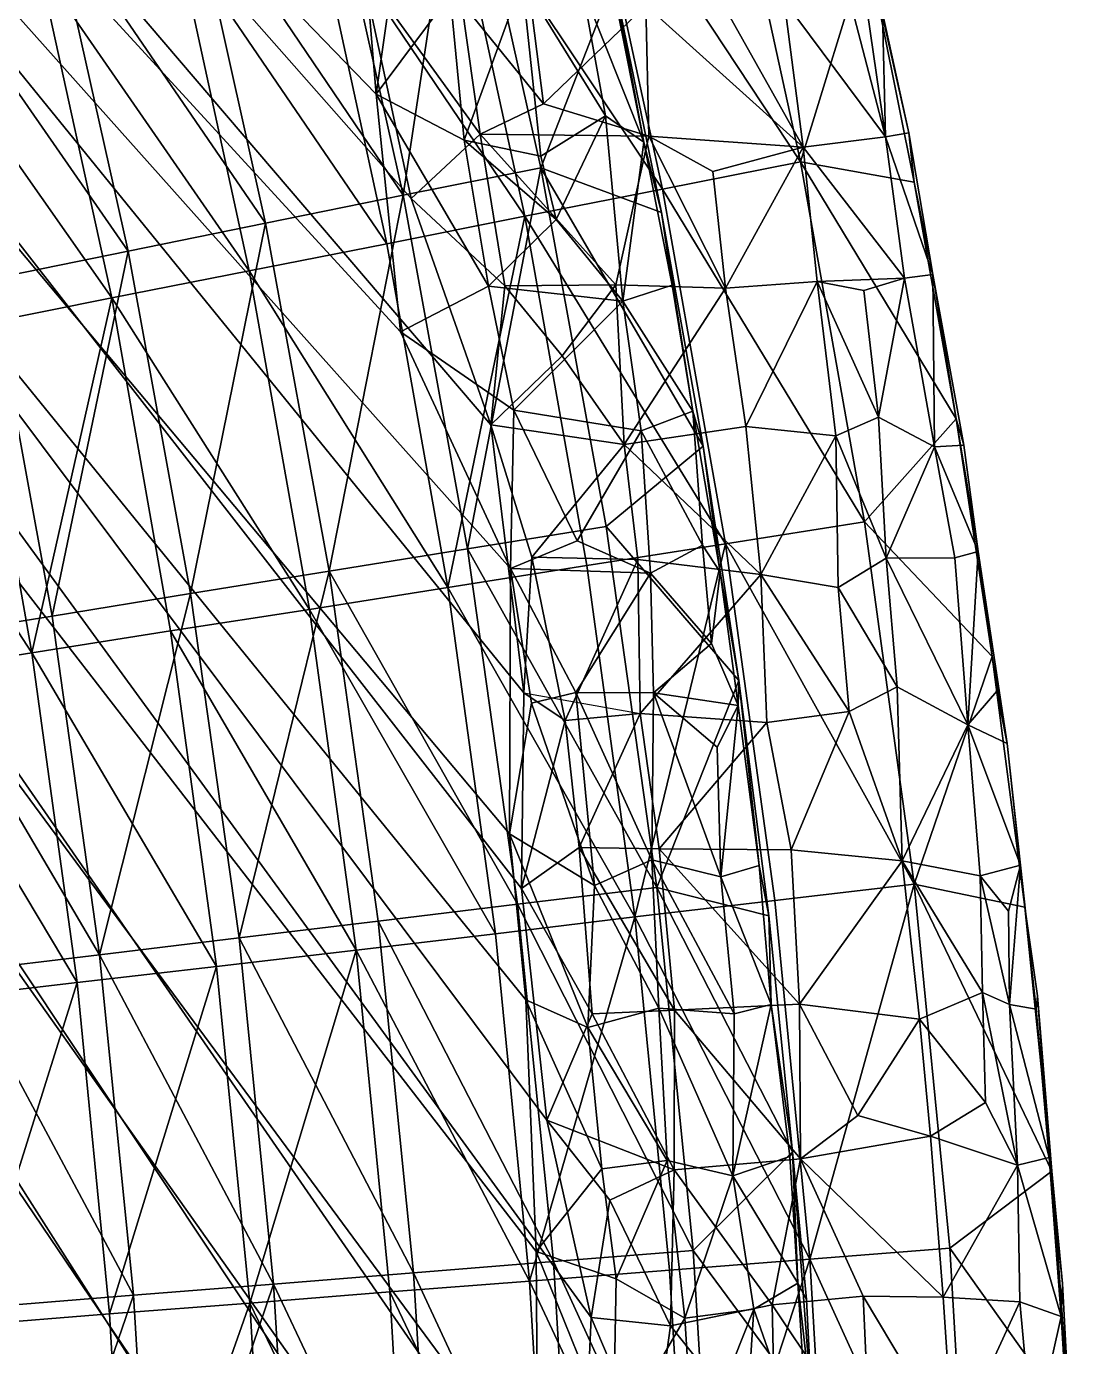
# Model space of a CAD drawing. Header units: metres. Extents: x -30 to 13953, y 0 to 4840.
# Drawn here: x 13726.2 to 13949.9, y 2555.6 to 2838.6 of the extents above; entities that cross this region are included whole.
import ezdxf

# ---------------------------------------------------------------- set-up
doc = ezdxf.new("R2010")
doc.units = ezdxf.units.M
doc.layers.add('SCOCCA', color=7, linetype='Continuous')

msp = doc.modelspace()

# ---------------------------------------------------------------- linework, layer by layer
at = {"layer": 'SCOCCA'}
for points in [[(13025, 3690, 1250), (13846.4, 2399.1, 1367), (13025, 1150, 1250)], [(13025, 3690, 1250), (13798.2, 2850.5, 1360.1), (13808.7, 2801.7, 1361.6)], [(13025, 3690, 1250), (13808.7, 2801.7, 1361.6), (13825.8, 2753.2, 1364.5)], [(13025, 3690, 1250), (13832.4, 2653.8, 1365), (13837.8, 2604.1, 1365.7)], [(13025, 3690, 1250), (13837.8, 2604.1, 1365.7), (13847.3, 2561.8, 1367.4)], [(13025, 3690, 1250), (13832.9, 2695.7, 1365.3), (13832.4, 2653.8, 1365)], [(13025, 3690, 1250), (13825.8, 2753.2, 1364.5), (13832.9, 2695.7, 1365.3)], [(13025, 3690, 1250), (13846.2, 2454.6, 1366.9), (13846.4, 2399.1, 1367)], [(13025, 3690, 1250), (13844.7, 2504.5, 1366.7), (13846.2, 2454.6, 1366.9)], [(13025, 3690, 1250), (13847.3, 2561.8, 1367.4), (13844.7, 2504.5, 1366.7)], [(13021.1, 3629, 1305), (13021.1, 1211, 1305), (13838.8, 2419.9, 1421.4)], [(13021.1, 3629, 1305), (13806.4, 2773.1, 1416.8), (13801.2, 2824.1, 1416.5)], [(13021.1, 3629, 1305), (13830, 2722.4, 1422.4), (13806.4, 2773.1, 1416.8)], [(13021.1, 3629, 1305), (13801.2, 2824.1, 1416.5), (13796.6, 2878.9, 1417.4)], [(13021.1, 3629, 1305), (13838.8, 2419.9, 1421.4), (13838, 2475.4, 1421.3)], [(13021.1, 3629, 1305), (13838, 2475.4, 1421.3), (13835.9, 2525.3, 1421)], [(13021.1, 3629, 1305), (13835.9, 2525.3, 1421), (13835.5, 2576, 1421.2)], [(13021.1, 3629, 1305), (13835.5, 2576, 1421.2), (13833.3, 2629.9, 1421.1)], [(13021.1, 3629, 1305), (13833.3, 2629.9, 1421.1), (13829.8, 2665.5, 1420.8)], [(13021.1, 3629, 1305), (13829.8, 2665.5, 1420.8), (13830, 2722.4, 1422.4)], [(13819.4, 2884.6, 1674.5), (13807, 2802.4, 1904.7), (13790.2, 2877.5, 1904.7)], [(13836.5, 2808.3, 1674.5), (13807, 2802.4, 1904.7), (13819.4, 2884.6, 1674.5)], [(13836.5, 2808.3, 1674.5), (13819.4, 2884.6, 1674.5), (13852.2, 2848.5, 1493.5)], [(13892.2, 2809.6, 1679.1), (13875.5, 2886.2, 1679.1), (13846.2, 2879.2, 1909.4)], [(13892.2, 2809.6, 1679.1), (13906.4, 2855.8, 1500.7), (13875.5, 2886.2, 1679.1)], [(13804.2, 2845.3, 1417.7), (13796.6, 2878.9, 1417.4), (13801.2, 2824.1, 1416.5)], [(13862.6, 2803.7, 1909.4), (13846.2, 2879.2, 1909.4), (13816.9, 2872.2, 2139.8)], [(13892.2, 2809.6, 1679.1), (13846.2, 2879.2, 1909.4), (13862.6, 2803.7, 1909.4)], [(13807, 2802.4, 1904.7), (13761, 2870.3, 2134.8), (13790.2, 2877.5, 1904.7)], [(13777.5, 2796.4, 2134.8), (13731.7, 2863.2, 2364.9), (13761, 2870.3, 2134.8)], [(13807, 2802.4, 1904.7), (13777.5, 2796.4, 2134.8), (13761, 2870.3, 2134.8)], [(13833.1, 2797.9, 2139.8), (13816.9, 2872.2, 2139.8), (13787.6, 2865.2, 2370.1)], [(13862.6, 2803.7, 1909.4), (13816.9, 2872.2, 2139.8), (13833.1, 2797.9, 2139.8)], [(13803.5, 2792, 2370.1), (13787.6, 2865.2, 2370.1), (13758.3, 2858.2, 2600.5)], [(13833.1, 2797.9, 2139.8), (13787.6, 2865.2, 2370.1), (13803.5, 2792, 2370.1)], [(13748, 2790.4, 2364.9), (13702.5, 2856, 2595), (13731.7, 2863.2, 2364.9)], [(13777.5, 2796.4, 2134.8), (13748, 2790.4, 2364.9), (13731.7, 2863.2, 2364.9)], [(13748, 2790.4, 2364.9), (13718.5, 2784.4, 2595), (13702.5, 2856, 2595)], [(13774, 2786.2, 2600.5), (13758.3, 2858.2, 2600.5), (13729, 2851.2, 2830.9)], [(13803.5, 2792, 2370.1), (13758.3, 2858.2, 2600.5), (13774, 2786.2, 2600.5)], [(13892.2, 2809.6, 1679.1), (13916.6, 2805.2, 1502.1), (13906.4, 2855.8, 1500.7)], [(13915.4, 2815.8, 1482.5), (13906.4, 2855.8, 1500.7), (13916.6, 2805.2, 1502.1)], [(13915.4, 2815.8, 1482.5), (13909.8, 2841.5, 1475.1), (13906.4, 2855.8, 1500.7)], [(13744.5, 2780.4, 2830.9), (13729, 2851.2, 2830.9), (13699.7, 2844.2, 3061.2)], [(13774, 2786.2, 2600.5), (13729, 2851.2, 2830.9), (13744.5, 2780.4, 2830.9)], [(13823.5, 2815.5, 1365.2), (13808.7, 2801.7, 1361.6), (13798.2, 2850.5, 1360.1)], [(13819.5, 2843.7, 1364.9), (13823.5, 2815.5, 1365.2), (13798.2, 2850.5, 1360.1)], [(13820.1, 2814.2, 1422.8), (13832.5, 2848.4, 1435.5), (13817.1, 2845.4, 1423.5)], [(13820.1, 2814.2, 1422.8), (13836.5, 2810.8, 1432.9), (13832.5, 2848.4, 1435.5)], [(13832.5, 2848.4, 1435.5), (13836.5, 2810.8, 1432.9), (13850.4, 2819.4, 1453)], [(13845.4, 2847, 1453.7), (13832.5, 2848.4, 1435.5), (13850.4, 2819.4, 1453)], [(13836.5, 2808.3, 1674.5), (13852.2, 2848.5, 1493.5), (13862.4, 2798.7, 1494.9)], [(13858.6, 2813.8, 1473.8), (13862.4, 2798.7, 1494.9), (13852.2, 2848.5, 1493.5)], [(13858.6, 2813.8, 1473.8), (13852.2, 2848.5, 1493.5), (13852.4, 2845, 1474.4)], [(13888.7, 2844.1, 1416.5), (13902, 2847.4, 1443.7), (13910.4, 2814.9, 1450.7)], [(13902, 2847.4, 1443.7), (13906.5, 2842, 1454.5), (13910.4, 2814.9, 1450.7)], [(13801.2, 2824.1, 1416.5), (13817.1, 2845.4, 1423.5), (13804.2, 2845.3, 1417.7)], [(13820.1, 2814.2, 1422.8), (13817.1, 2845.4, 1423.5), (13801.2, 2824.1, 1416.5)], [(13837.1, 2822, 1370.1), (13819.5, 2843.7, 1364.9), (13834.2, 2844.5, 1370.2)], [(13837.1, 2822, 1370.1), (13834.2, 2844.5, 1370.2), (13859, 2843.1, 1384.9)], [(13850.4, 2819.4, 1453), (13858.6, 2813.8, 1473.8), (13845.4, 2847, 1453.7)], [(13858.6, 2813.8, 1473.8), (13852.4, 2845, 1474.4), (13845.4, 2847, 1453.7)], [(13744.5, 2780.4, 2830.9), (13699.7, 2844.2, 3061.2), (13714.9, 2774.5, 3061.2)], [(13837.1, 2822, 1370.1), (13823.5, 2815.5, 1365.2), (13819.5, 2843.7, 1364.9)], [(13859.7, 2815.1, 1382.3), (13837.1, 2822, 1370.1), (13859, 2843.1, 1384.9)], [(13892.8, 2812.7, 1414), (13859.7, 2815.1, 1382.3), (13859, 2843.1, 1384.9)], [(13892.8, 2812.7, 1414), (13859, 2843.1, 1384.9), (13876.2, 2842.2, 1399.6)], [(13888.7, 2844.1, 1416.5), (13892.8, 2812.7, 1414), (13876.2, 2842.2, 1399.6)], [(13892.8, 2812.7, 1414), (13888.7, 2844.1, 1416.5), (13910.4, 2814.9, 1450.7)], [(13910.4, 2814.9, 1450.7), (13906.5, 2842, 1454.5), (13909.8, 2841.5, 1475.1)], [(13910.4, 2814.9, 1450.7), (13909.8, 2841.5, 1475.1), (13915.4, 2815.8, 1482.5)], [(13825.3, 2782.9, 1423.4), (13801.2, 2824.1, 1416.5), (13806.4, 2773.1, 1416.8)], [(13825.3, 2782.9, 1423.4), (13820.1, 2814.2, 1422.8), (13801.2, 2824.1, 1416.5)], [(13823.5, 2815.5, 1365.2), (13837.1, 2822, 1370.1), (13859.7, 2815.1, 1382.3)], [(13839.8, 2797.2, 1433.8), (13850.4, 2819.4, 1453), (13836.5, 2810.8, 1432.9)], [(13839.8, 2797.2, 1433.8), (13854.1, 2779.7, 1448.2), (13850.4, 2819.4, 1453)], [(13858.6, 2813.8, 1473.8), (13850.4, 2819.4, 1453), (13854.1, 2779.7, 1448.2)], [(13828.8, 2783, 1365.7), (13808.7, 2801.7, 1361.6), (13823.5, 2815.5, 1365.2)], [(13839.8, 2797.2, 1433.8), (13820.1, 2814.2, 1422.8), (13825.3, 2782.9, 1423.4)], [(13839.8, 2797.2, 1433.8), (13836.5, 2810.8, 1432.9), (13820.1, 2814.2, 1422.8)], [(13823.5, 2815.5, 1365.2), (13852.6, 2783.2, 1375.3), (13828.8, 2783, 1365.7)], [(13823.5, 2815.5, 1365.2), (13859.7, 2815.1, 1382.3), (13852.6, 2783.2, 1375.3)], [(13876.1, 2782.5, 1390.2), (13852.6, 2783.2, 1375.3), (13859.7, 2815.1, 1382.3)], [(13858.6, 2813.8, 1473.8), (13854.1, 2779.7, 1448.2), (13864.7, 2783.1, 1476)], [(13864.7, 2783.1, 1476), (13862.4, 2798.7, 1494.9), (13858.6, 2813.8, 1473.8)], [(13876.1, 2782.5, 1390.2), (13859.7, 2815.1, 1382.3), (13873.4, 2807.5, 1391.2)], [(13892.8, 2812.7, 1414), (13873.4, 2807.5, 1391.2), (13859.7, 2815.1, 1382.3)], [(13892.8, 2812.7, 1414), (13910.4, 2814.9, 1450.7), (13914.5, 2784.6, 1446.8)], [(13910.4, 2814.9, 1450.7), (13915.4, 2815.8, 1482.5), (13920.6, 2785.4, 1476.3)], [(13910.4, 2814.9, 1450.7), (13920.6, 2785.4, 1476.3), (13914.5, 2784.6, 1446.8)], [(13915.4, 2815.8, 1482.5), (13916.6, 2805.2, 1502.1), (13920.6, 2785.4, 1476.3)], [(13892.8, 2812.7, 1414), (13876.1, 2782.5, 1390.2), (13873.4, 2807.5, 1391.2)], [(13892.8, 2812.7, 1414), (13895.8, 2783.9, 1411.1), (13876.1, 2782.5, 1390.2)], [(13892.8, 2812.7, 1414), (13914.5, 2784.6, 1446.8), (13895.8, 2783.9, 1411.1)], [(13836.5, 2808.3, 1674.5), (13820.8, 2726.6, 1904.7), (13807, 2802.4, 1904.7)], [(13850.5, 2731.4, 1674.5), (13820.8, 2726.6, 1904.7), (13836.5, 2808.3, 1674.5)], [(13850.5, 2731.4, 1674.5), (13836.5, 2808.3, 1674.5), (13871.3, 2748.6, 1496.1)], [(13836.5, 2808.3, 1674.5), (13862.4, 2798.7, 1494.9), (13871.3, 2748.6, 1496.1)], [(13905.9, 2732.4, 1679.1), (13892.2, 2809.6, 1679.1), (13862.6, 2803.7, 1909.4)], [(13905.9, 2732.4, 1679.1), (13925.6, 2754.5, 1503.3), (13892.2, 2809.6, 1679.1)], [(13892.2, 2809.6, 1679.1), (13925.6, 2754.5, 1503.3), (13916.6, 2805.2, 1502.1)], [(13920.6, 2785.4, 1476.3), (13916.6, 2805.2, 1502.1), (13925.6, 2754.5, 1503.3)], [(13807, 2802.4, 1904.7), (13791.1, 2721.8, 2134.8), (13777.5, 2796.4, 2134.8)], [(13820.8, 2726.6, 1904.7), (13791.1, 2721.8, 2134.8), (13807, 2802.4, 1904.7)], [(13876.1, 2727.7, 1909.4), (13862.6, 2803.7, 1909.4), (13833.1, 2797.9, 2139.8)], [(13905.9, 2732.4, 1679.1), (13862.6, 2803.7, 1909.4), (13876.1, 2727.7, 1909.4)], [(13828.8, 2783, 1365.7), (13825.8, 2753.2, 1364.5), (13808.7, 2801.7, 1361.6)], [(13777.5, 2796.4, 2134.8), (13761.4, 2717, 2364.9), (13748, 2790.4, 2364.9)], [(13791.1, 2721.8, 2134.8), (13761.4, 2717, 2364.9), (13777.5, 2796.4, 2134.8)], [(13833.1, 2797.9, 2139.8), (13803.5, 2792, 2370.1), (13816.6, 2718.3, 2370.1)], [(13846.4, 2723, 2139.8), (13833.1, 2797.9, 2139.8), (13816.6, 2718.3, 2370.1)], [(13839.8, 2797.2, 1433.8), (13825.3, 2782.9, 1423.4), (13854.1, 2779.7, 1448.2)], [(13876.1, 2727.7, 1909.4), (13833.1, 2797.9, 2139.8), (13846.4, 2723, 2139.8)], [(13869.1, 2756.1, 1475.7), (13871.3, 2748.6, 1496.1), (13862.4, 2798.7, 1494.9)], [(13869.1, 2756.1, 1475.7), (13862.4, 2798.7, 1494.9), (13864.7, 2783.1, 1476)], [(13816.6, 2718.3, 2370.1), (13803.5, 2792, 2370.1), (13774, 2786.2, 2600.5)], [(13748, 2790.4, 2364.9), (13731.7, 2712.2, 2595), (13718.5, 2784.4, 2595)], [(13761.4, 2717, 2364.9), (13731.7, 2712.2, 2595), (13748, 2790.4, 2364.9)], [(13786.9, 2713.6, 2600.5), (13774, 2786.2, 2600.5), (13744.5, 2780.4, 2830.9)], [(13816.6, 2718.3, 2370.1), (13774, 2786.2, 2600.5), (13786.9, 2713.6, 2600.5)], [(13920.6, 2785.4, 1476.3), (13920.9, 2748.5, 1448.1), (13914.5, 2784.6, 1446.8)], [(13920.9, 2748.5, 1448.1), (13920.6, 2785.4, 1476.3), (13927.2, 2748.8, 1481.7)], [(13927.2, 2748.8, 1481.7), (13920.6, 2785.4, 1476.3), (13925.6, 2754.5, 1503.3)], [(13731.7, 2712.2, 2595), (13701.9, 2707.4, 2825.1), (13718.5, 2784.4, 2595)], [(13825.3, 2782.9, 1423.4), (13806.4, 2773.1, 1416.8), (13830.7, 2756.3, 1424.1)], [(13854.1, 2779.7, 1448.2), (13825.3, 2782.9, 1423.4), (13830.7, 2756.3, 1424.1)], [(13841.1, 2768, 1369), (13825.8, 2753.2, 1364.5), (13828.8, 2783, 1365.7)], [(13852.6, 2783.2, 1375.3), (13841.1, 2768, 1369), (13828.8, 2783, 1365.7)], [(13854.4, 2749, 1374), (13841.1, 2768, 1369), (13852.6, 2783.2, 1375.3)], [(13876.1, 2782.5, 1390.2), (13854.4, 2749, 1374), (13852.6, 2783.2, 1375.3)], [(13869.1, 2756.1, 1475.7), (13864.7, 2783.1, 1476), (13854.1, 2779.7, 1448.2)], [(13880.5, 2752.8, 1390.3), (13854.4, 2749, 1374), (13876.1, 2782.5, 1390.2)], [(13895.8, 2783.9, 1411.1), (13880.5, 2752.8, 1390.3), (13876.1, 2782.5, 1390.2)], [(13899.8, 2750.8, 1409.5), (13880.5, 2752.8, 1390.3), (13895.8, 2783.9, 1411.1)], [(13905.8, 2782, 1425.4), (13895.8, 2783.9, 1411.1), (13914.5, 2784.6, 1446.8)], [(13899.8, 2750.8, 1409.5), (13895.8, 2783.9, 1411.1), (13908.9, 2754.8, 1423.6)], [(13895.8, 2783.9, 1411.1), (13905.8, 2782, 1425.4), (13908.9, 2754.8, 1423.6)], [(13908.9, 2754.8, 1423.6), (13905.8, 2782, 1425.4), (13914.5, 2784.6, 1446.8)], [(13908.9, 2754.8, 1423.6), (13914.5, 2784.6, 1446.8), (13920.9, 2748.5, 1448.1)], [(13744.5, 2780.4, 2830.9), (13714.9, 2774.5, 3061.2), (13727.4, 2704.3, 3061.2)], [(13757.1, 2709, 2830.9), (13744.5, 2780.4, 2830.9), (13727.4, 2704.3, 3061.2)], [(13786.9, 2713.6, 2600.5), (13744.5, 2780.4, 2830.9), (13757.1, 2709, 2830.9)], [(13830.7, 2756.3, 1424.1), (13858, 2751.9, 1447.6), (13854.1, 2779.7, 1448.2)], [(13858, 2751.9, 1447.6), (13869.1, 2756.1, 1475.7), (13854.1, 2779.7, 1448.2)], [(13727.4, 2704.3, 3061.2), (13714.9, 2774.5, 3061.2), (13685.4, 2768.7, 3291.6)], [(13830.7, 2756.3, 1424.1), (13806.4, 2773.1, 1416.8), (13830, 2722.4, 1422.4)], [(13727.4, 2704.3, 3061.2), (13685.4, 2768.7, 3291.6), (13697.6, 2699.6, 3291.6)], [(13854.4, 2749, 1374), (13825.8, 2753.2, 1364.5), (13841.1, 2768, 1369)], [(13844.3, 2728.3, 1429.6), (13830.7, 2756.3, 1424.1), (13830, 2722.4, 1422.4)], [(13844.3, 2728.3, 1429.6), (13858, 2751.9, 1447.6), (13830.7, 2756.3, 1424.1)], [(13871.2, 2727.4, 1464.2), (13869.1, 2756.1, 1475.7), (13858, 2751.9, 1447.6)], [(13875, 2721.6, 1477.7), (13869.1, 2756.1, 1475.7), (13871.2, 2727.4, 1464.2)], [(13875, 2721.6, 1477.7), (13871.3, 2748.6, 1496.1), (13869.1, 2756.1, 1475.7)], [(13910.6, 2724.6, 1419.6), (13899.8, 2750.8, 1409.5), (13908.9, 2754.8, 1423.6)], [(13905.9, 2732.4, 1679.1), (13933.3, 2703.5, 1504.3), (13925.6, 2754.5, 1503.3)], [(13910.6, 2724.6, 1419.6), (13908.9, 2754.8, 1423.6), (13920.9, 2748.5, 1448.1)], [(13930.3, 2726, 1477.2), (13925.6, 2754.5, 1503.3), (13933.3, 2703.5, 1504.3)], [(13930.3, 2726, 1477.2), (13927.2, 2748.8, 1481.7), (13925.6, 2754.5, 1503.3)], [(13834.6, 2724.8, 1365.9), (13832.9, 2695.7, 1365.3), (13825.8, 2753.2, 1364.5)], [(13854.4, 2749, 1374), (13834.6, 2724.8, 1365.9), (13825.8, 2753.2, 1364.5)], [(13844.3, 2728.3, 1429.6), (13860, 2721.4, 1444.7), (13858, 2751.9, 1447.6)], [(13880.5, 2752.8, 1390.3), (13883.7, 2721.1, 1389.7), (13854.4, 2749, 1374)], [(13871.2, 2727.4, 1464.2), (13858, 2751.9, 1447.6), (13860, 2721.4, 1444.7)], [(13880.5, 2752.8, 1390.3), (13899.8, 2750.8, 1409.5), (13883.7, 2721.1, 1389.7)], [(13854.4, 2749, 1374), (13857.3, 2724.3, 1374), (13834.6, 2724.8, 1365.9)], [(13850.5, 2731.4, 1674.5), (13871.3, 2748.6, 1496.1), (13879, 2698.4, 1497.2)], [(13854.4, 2749, 1374), (13883.7, 2721.1, 1389.7), (13857.3, 2724.3, 1374)], [(13875, 2721.6, 1477.7), (13879, 2698.4, 1497.2), (13871.3, 2748.6, 1496.1)], [(13900.3, 2718.3, 1404.7), (13883.7, 2721.1, 1389.7), (13899.8, 2750.8, 1409.5)], [(13910.6, 2724.6, 1419.6), (13900.3, 2718.3, 1404.7), (13899.8, 2750.8, 1409.5)], [(13910.6, 2724.6, 1419.6), (13920.9, 2748.5, 1448.1), (13925.3, 2724.7, 1450.6)], [(13930.3, 2726, 1477.2), (13920.9, 2748.5, 1448.1), (13927.2, 2748.8, 1481.7)], [(13930.3, 2726, 1477.2), (13925.3, 2724.7, 1450.6), (13920.9, 2748.5, 1448.1)], [(13861.4, 2654, 1674.5), (13820.8, 2726.6, 1904.7), (13850.5, 2731.4, 1674.5)], [(13861.4, 2654, 1674.5), (13850.5, 2731.4, 1674.5), (13879, 2698.4, 1497.2)], [(13916.6, 2654.7, 1679.1), (13905.9, 2732.4, 1679.1), (13876.1, 2727.7, 1909.4)], [(13916.6, 2654.7, 1679.1), (13933.3, 2703.5, 1504.3), (13905.9, 2732.4, 1679.1)], [(13830, 2722.4, 1422.4), (13860, 2721.4, 1444.7), (13844.3, 2728.3, 1429.6)], [(13831.5, 2650.4, 1904.7), (13791.1, 2721.8, 2134.8), (13820.8, 2726.6, 1904.7)], [(13861.4, 2654, 1674.5), (13831.5, 2650.4, 1904.7), (13820.8, 2726.6, 1904.7)], [(13876.1, 2727.7, 1909.4), (13846.4, 2723, 2139.8), (13856.7, 2647.7, 2139.8)], [(13886.7, 2651.2, 1909.4), (13876.1, 2727.7, 1909.4), (13856.7, 2647.7, 2139.8)], [(13873.1, 2706.3, 1461.3), (13871.2, 2727.4, 1464.2), (13860, 2721.4, 1444.7)], [(13875, 2721.6, 1477.7), (13871.2, 2727.4, 1464.2), (13873.1, 2706.3, 1461.3)], [(13916.6, 2654.7, 1679.1), (13876.1, 2727.7, 1909.4), (13886.7, 2651.2, 1909.4)], [(13930.3, 2726, 1477.2), (13928.1, 2688.9, 1445.3), (13925.3, 2724.7, 1450.6)], [(13930.3, 2726, 1477.2), (13934.3, 2696.1, 1473.1), (13928.1, 2688.9, 1445.3)], [(13934.3, 2696.1, 1473.1), (13930.3, 2726, 1477.2), (13936.5, 2684.9, 1483.3)], [(13936.5, 2684.9, 1483.3), (13930.3, 2726, 1477.2), (13933.3, 2703.5, 1504.3)], [(13856.7, 2647.7, 2139.8), (13846.4, 2723, 2139.8), (13816.6, 2718.3, 2370.1)], [(13841.7, 2689.8, 1367.1), (13832.9, 2695.7, 1365.3), (13834.6, 2724.8, 1365.9)], [(13857.3, 2724.3, 1374), (13841.7, 2689.8, 1367.1), (13834.6, 2724.8, 1365.9)], [(13857.8, 2691.3, 1372.6), (13841.7, 2689.8, 1367.1), (13857.3, 2724.3, 1374)], [(13883.7, 2721.1, 1389.7), (13857.8, 2691.3, 1372.6), (13857.3, 2724.3, 1374)], [(13912.9, 2697, 1417.3), (13900.3, 2718.3, 1404.7), (13910.6, 2724.6, 1419.6)], [(13910.6, 2724.6, 1419.6), (13925.3, 2724.7, 1450.6), (13928.1, 2688.9, 1445.3)], [(13910.6, 2724.6, 1419.6), (13928.1, 2688.9, 1445.3), (13912.9, 2697, 1417.3)], [(13791.1, 2721.8, 2134.8), (13771.8, 2643.2, 2364.9), (13761.4, 2717, 2364.9)], [(13801.6, 2646.8, 2134.8), (13771.8, 2643.2, 2364.9), (13791.1, 2721.8, 2134.8)], [(13831.5, 2650.4, 1904.7), (13801.6, 2646.8, 2134.8), (13791.1, 2721.8, 2134.8)], [(13834.5, 2693.5, 1422.7), (13830, 2722.4, 1422.4), (13829.8, 2665.5, 1420.8)], [(13844, 2695.8, 1427.1), (13830, 2722.4, 1422.4), (13834.5, 2693.5, 1422.7)], [(13844, 2695.8, 1427.1), (13860, 2721.4, 1444.7), (13830, 2722.4, 1422.4)], [(13844, 2695.8, 1427.1), (13860.7, 2695.7, 1441.1), (13860, 2721.4, 1444.7)], [(13885, 2689.4, 1388.1), (13857.8, 2691.3, 1372.6), (13883.7, 2721.1, 1389.7)], [(13873.1, 2706.3, 1461.3), (13860, 2721.4, 1444.7), (13860.7, 2695.7, 1441.1)], [(13878.8, 2693, 1476.7), (13875, 2721.6, 1477.7), (13873.1, 2706.3, 1461.3)], [(13878.8, 2693, 1476.7), (13879, 2698.4, 1497.2), (13875, 2721.6, 1477.7)], [(13902.6, 2691.7, 1403.5), (13885, 2689.4, 1388.1), (13883.7, 2721.1, 1389.7)], [(13902.6, 2691.7, 1403.5), (13883.7, 2721.1, 1389.7), (13900.3, 2718.3, 1404.7)], [(13761.4, 2717, 2364.9), (13741.9, 2639.6, 2595), (13731.7, 2712.2, 2595)], [(13771.8, 2643.2, 2364.9), (13741.9, 2639.6, 2595), (13761.4, 2717, 2364.9)], [(13826.8, 2644.1, 2370.1), (13816.6, 2718.3, 2370.1), (13786.9, 2713.6, 2600.5)], [(13856.7, 2647.7, 2139.8), (13816.6, 2718.3, 2370.1), (13826.8, 2644.1, 2370.1)], [(13912.9, 2697, 1417.3), (13902.6, 2691.7, 1403.5), (13900.3, 2718.3, 1404.7)], [(13741.9, 2639.6, 2595), (13701.9, 2707.4, 2825.1), (13731.7, 2712.2, 2595)], [(13796.9, 2640.6, 2600.5), (13786.9, 2713.6, 2600.5), (13757.1, 2709, 2830.9)], [(13826.8, 2644.1, 2370.1), (13786.9, 2713.6, 2600.5), (13796.9, 2640.6, 2600.5)], [(13767, 2637.1, 2830.9), (13757.1, 2709, 2830.9), (13727.4, 2704.3, 3061.2)], [(13796.9, 2640.6, 2600.5), (13757.1, 2709, 2830.9), (13767, 2637.1, 2830.9)], [(13741.9, 2639.6, 2595), (13712, 2636, 2825.1), (13701.9, 2707.4, 2825.1)], [(13878.8, 2693, 1476.7), (13873.1, 2706.3, 1461.3), (13860.7, 2695.7, 1441.1)], [(13737.1, 2633.6, 3061.2), (13727.4, 2704.3, 3061.2), (13697.6, 2699.6, 3291.6)], [(13767, 2637.1, 2830.9), (13727.4, 2704.3, 3061.2), (13737.1, 2633.6, 3061.2)], [(13916.6, 2654.7, 1679.1), (13940.3, 2649.8, 1501.2), (13933.3, 2703.5, 1504.3)], [(13936.5, 2684.9, 1483.3), (13933.3, 2703.5, 1504.3), (13940.3, 2649.8, 1501.2)], [(13737.1, 2633.6, 3061.2), (13697.6, 2699.6, 3291.6), (13707.2, 2630.1, 3291.6)], [(13861.4, 2654, 1674.5), (13879, 2698.4, 1497.2), (13885.4, 2647.9, 1498)], [(13883.3, 2658.7, 1478), (13879, 2698.4, 1497.2), (13878.8, 2693, 1476.7)], [(13883.3, 2658.7, 1478), (13885.4, 2647.9, 1498), (13879, 2698.4, 1497.2)], [(13841.7, 2689.8, 1367.1), (13832.4, 2653.8, 1365), (13832.9, 2695.7, 1365.3)], [(13832.9, 2695.7, 1365.3), (13857.8, 2691.3, 1372.6), (13841.7, 2689.8, 1367.1)], [(13848, 2654.4, 1427.1), (13844, 2695.8, 1427.1), (13834.5, 2693.5, 1422.7)], [(13860.3, 2659.9, 1436.3), (13844, 2695.8, 1427.1), (13848, 2654.4, 1427.1)], [(13860.3, 2659.9, 1436.3), (13860.7, 2695.7, 1441.1), (13844, 2695.8, 1427.1)], [(13875.1, 2656.3, 1453), (13860.7, 2695.7, 1441.1), (13860.3, 2659.9, 1436.3)], [(13875.1, 2656.3, 1453), (13874.3, 2684.1, 1457.6), (13860.7, 2695.7, 1441.1)], [(13878.8, 2693, 1476.7), (13860.7, 2695.7, 1441.1), (13874.3, 2684.1, 1457.6)], [(13914, 2659.7, 1413.4), (13902.6, 2691.7, 1403.5), (13912.9, 2697, 1417.3)], [(13914, 2659.7, 1413.4), (13912.9, 2697, 1417.3), (13928.1, 2688.9, 1445.3)], [(13936.5, 2684.9, 1483.3), (13928.1, 2688.9, 1445.3), (13934.3, 2696.1, 1473.1)], [(13848, 2654.4, 1427.1), (13834.5, 2693.5, 1422.7), (13829.8, 2665.5, 1420.8)], [(13878.8, 2693, 1476.7), (13874.3, 2684.1, 1457.6), (13875.1, 2656.3, 1453)], [(13878.8, 2693, 1476.7), (13875.1, 2656.3, 1453), (13883.3, 2658.7, 1478)], [(13890.2, 2662.1, 1389.7), (13885, 2689.4, 1388.1), (13902.6, 2691.7, 1403.5)], [(13914, 2659.7, 1413.4), (13890.2, 2662.1, 1389.7), (13902.6, 2691.7, 1403.5)], [(13844.7, 2662.6, 1367.5), (13832.4, 2653.8, 1365), (13841.7, 2689.8, 1367.1)], [(13844.7, 2662.6, 1367.5), (13841.7, 2689.8, 1367.1), (13857.8, 2691.3, 1372.6)], [(13861.9, 2662.3, 1373.3), (13844.7, 2662.6, 1367.5), (13857.8, 2691.3, 1372.6)], [(13861.9, 2662.3, 1373.3), (13857.8, 2691.3, 1372.6), (13885, 2689.4, 1388.1)], [(13890.2, 2662.1, 1389.7), (13861.9, 2662.3, 1373.3), (13885, 2689.4, 1388.1)], [(13914, 2659.7, 1413.4), (13928.1, 2688.9, 1445.3), (13930.7, 2656.5, 1441.6)], [(13930.7, 2656.5, 1441.6), (13928.1, 2688.9, 1445.3), (13939.4, 2658.8, 1479.2)], [(13928.1, 2688.9, 1445.3), (13936.5, 2684.9, 1483.3), (13939.4, 2658.8, 1479.2)], [(13939.4, 2658.8, 1479.2), (13936.5, 2684.9, 1483.3), (13940.3, 2649.8, 1501.2)], [(13833.3, 2629.9, 1421.1), (13846.6, 2624, 1425.4), (13829.8, 2665.5, 1420.8)], [(13848, 2654.4, 1427.1), (13829.8, 2665.5, 1420.8), (13846.6, 2624, 1425.4)], [(13847.5, 2626.9, 1367.7), (13832.4, 2653.8, 1365), (13844.7, 2662.6, 1367.5)], [(13865.2, 2627.7, 1373.5), (13847.5, 2626.9, 1367.7), (13844.7, 2662.6, 1367.5)], [(13861.9, 2662.3, 1373.3), (13865.2, 2627.7, 1373.5), (13844.7, 2662.6, 1367.5)], [(13892, 2629, 1388.9), (13865.2, 2627.7, 1373.5), (13861.9, 2662.3, 1373.3)], [(13892, 2629, 1388.9), (13861.9, 2662.3, 1373.3), (13890.2, 2662.1, 1389.7)], [(13914, 2659.7, 1413.4), (13892, 2629, 1388.9), (13890.2, 2662.1, 1389.7)], [(13848, 2654.4, 1427.1), (13861.8, 2628.1, 1434.9), (13860.3, 2659.9, 1436.3)], [(13878, 2626.9, 1453.4), (13860.3, 2659.9, 1436.3), (13861.8, 2628.1, 1434.9)], [(13878, 2626.9, 1453.4), (13875.1, 2656.3, 1453), (13860.3, 2659.9, 1436.3)], [(13885.9, 2628.9, 1474.1), (13883.3, 2658.7, 1478), (13875.1, 2656.3, 1453)], [(13883.3, 2658.7, 1478), (13885.9, 2628.9, 1474.1), (13885.4, 2647.9, 1498)], [(13914, 2659.7, 1413.4), (13917.7, 2625.8, 1413.9), (13892, 2629, 1388.9)], [(13914, 2659.7, 1413.4), (13931.2, 2631.5, 1436.4), (13917.7, 2625.8, 1413.9)], [(13914, 2659.7, 1413.4), (13930.7, 2656.5, 1441.6), (13931.2, 2631.5, 1436.4)], [(13936.8, 2648.9, 1456.2), (13930.7, 2656.5, 1441.6), (13939.4, 2658.8, 1479.2)], [(13936.8, 2648.9, 1456.2), (13939.4, 2658.8, 1479.2), (13937, 2628.9, 1450.7)], [(13939.4, 2658.8, 1479.2), (13942.7, 2627.9, 1477.6), (13937, 2628.9, 1450.7)], [(13939.4, 2658.8, 1479.2), (13940.3, 2649.8, 1501.2), (13942.7, 2627.9, 1477.6)], [(13885.9, 2628.9, 1474.1), (13875.1, 2656.3, 1453), (13878, 2626.9, 1453.4)], [(13930.7, 2656.5, 1441.6), (13937, 2628.9, 1450.7), (13931.2, 2631.5, 1436.4)], [(13930.7, 2656.5, 1441.6), (13936.8, 2648.9, 1456.2), (13937, 2628.9, 1450.7)], [(13869.2, 2576.2, 1674.5), (13831.5, 2650.4, 1904.7), (13861.4, 2654, 1674.5)], [(13847.5, 2626.9, 1367.7), (13837.8, 2604.1, 1365.7), (13832.4, 2653.8, 1365)], [(13846.6, 2624, 1425.4), (13861.8, 2628.1, 1434.9), (13848, 2654.4, 1427.1)], [(13869.2, 2576.2, 1674.5), (13861.4, 2654, 1674.5), (13890.5, 2597.3, 1498.7)], [(13861.4, 2654, 1674.5), (13885.4, 2647.9, 1498), (13890.5, 2597.3, 1498.7)], [(13916.6, 2654.7, 1679.1), (13886.7, 2651.2, 1909.4), (13894.2, 2574.3, 1909.4)], [(13924.2, 2576.7, 1679.1), (13916.6, 2654.7, 1679.1), (13894.2, 2574.3, 1909.4)], [(13924.2, 2576.7, 1679.1), (13946.1, 2593.2, 1498.7), (13916.6, 2654.7, 1679.1)], [(13916.6, 2654.7, 1679.1), (13946.1, 2593.2, 1498.7), (13940.3, 2649.8, 1501.2)], [(13839.2, 2573.8, 1904.7), (13801.6, 2646.8, 2134.8), (13831.5, 2650.4, 1904.7)], [(13869.2, 2576.2, 1674.5), (13839.2, 2573.8, 1904.7), (13831.5, 2650.4, 1904.7)], [(13894.2, 2574.3, 1909.4), (13886.7, 2651.2, 1909.4), (13856.7, 2647.7, 2139.8)], [(13943, 2630.8, 1493.4), (13940.3, 2649.8, 1501.2), (13946.1, 2593.2, 1498.7)], [(13943, 2630.8, 1493.4), (13942.7, 2627.9, 1477.6), (13940.3, 2649.8, 1501.2)], [(13809.2, 2571.4, 2134.8), (13771.8, 2643.2, 2364.9), (13801.6, 2646.8, 2134.8)], [(13839.2, 2573.8, 1904.7), (13809.2, 2571.4, 2134.8), (13801.6, 2646.8, 2134.8)], [(13856.7, 2647.7, 2139.8), (13826.8, 2644.1, 2370.1), (13834.1, 2569.6, 2370.1)], [(13864.1, 2572, 2139.8), (13856.7, 2647.7, 2139.8), (13834.1, 2569.6, 2370.1)], [(13894.2, 2574.3, 1909.4), (13856.7, 2647.7, 2139.8), (13864.1, 2572, 2139.8)], [(13885.9, 2628.9, 1474.1), (13890.5, 2597.3, 1498.7), (13885.4, 2647.9, 1498)], [(13834.1, 2569.6, 2370.1), (13826.8, 2644.1, 2370.1), (13796.9, 2640.6, 2600.5)], [(13779.2, 2569, 2364.9), (13741.9, 2639.6, 2595), (13771.8, 2643.2, 2364.9)], [(13796.9, 2640.6, 2600.5), (13767, 2637.1, 2830.9), (13774.1, 2564.9, 2830.9)], [(13809.2, 2571.4, 2134.8), (13779.2, 2569, 2364.9), (13771.8, 2643.2, 2364.9)], [(13804.1, 2567.3, 2600.5), (13796.9, 2640.6, 2600.5), (13774.1, 2564.9, 2830.9)], [(13834.1, 2569.6, 2370.1), (13796.9, 2640.6, 2600.5), (13804.1, 2567.3, 2600.5)], [(13749.2, 2566.6, 2595), (13712, 2636, 2825.1), (13741.9, 2639.6, 2595)], [(13779.2, 2569, 2364.9), (13749.2, 2566.6, 2595), (13741.9, 2639.6, 2595)], [(13749.2, 2566.6, 2595), (13719.2, 2564.2, 2825.1), (13712, 2636, 2825.1)], [(13767, 2637.1, 2830.9), (13737.1, 2633.6, 3061.2), (13744, 2562.6, 3061.2)], [(13774.1, 2564.9, 2830.9), (13767, 2637.1, 2830.9), (13744, 2562.6, 3061.2)], [(13737.1, 2633.6, 3061.2), (13707.2, 2630.1, 3291.6), (13714, 2560.2, 3291.6)], [(13744, 2562.6, 3061.2), (13737.1, 2633.6, 3061.2), (13714, 2560.2, 3291.6)], [(13849.6, 2593.7, 1425.9), (13833.3, 2629.9, 1421.1), (13835.5, 2576, 1421.2)], [(13849.6, 2593.7, 1425.9), (13846.6, 2624, 1425.4), (13833.3, 2629.9, 1421.1)], [(13917.7, 2625.8, 1413.9), (13931.2, 2631.5, 1436.4), (13931.9, 2607.9, 1433.3)], [(13938.7, 2594.5, 1447), (13931.9, 2607.9, 1433.3), (13931.2, 2631.5, 1436.4)], [(13938.7, 2594.5, 1447), (13931.2, 2631.5, 1436.4), (13937, 2628.9, 1450.7)], [(13942.7, 2627.9, 1477.6), (13943, 2630.8, 1493.4), (13945.5, 2596.1, 1476.7)], [(13945.5, 2596.1, 1476.7), (13943, 2630.8, 1493.4), (13946.1, 2593.2, 1498.7)], [(13865.1, 2593.5, 1372.8), (13837.8, 2604.1, 1365.7), (13847.5, 2626.9, 1367.7)], [(13863.6, 2595.5, 1434.3), (13861.8, 2628.1, 1434.9), (13846.6, 2624, 1425.4)], [(13865.2, 2627.7, 1373.5), (13865.1, 2593.5, 1372.8), (13847.5, 2626.9, 1367.7)], [(13877.7, 2592.2, 1448.4), (13861.8, 2628.1, 1434.9), (13863.6, 2595.5, 1434.3)], [(13877.7, 2592.2, 1448.4), (13878, 2626.9, 1453.4), (13861.8, 2628.1, 1434.9)], [(13865.1, 2593.5, 1372.8), (13865.2, 2627.7, 1373.5), (13892.2, 2595.8, 1387.4)], [(13892, 2629, 1388.9), (13892.2, 2595.8, 1387.4), (13865.2, 2627.7, 1373.5)], [(13885.9, 2628.9, 1474.1), (13877.7, 2592.2, 1448.4), (13889.9, 2596.3, 1479.2)], [(13885.9, 2628.9, 1474.1), (13878, 2626.9, 1453.4), (13877.7, 2592.2, 1448.4)], [(13889.9, 2596.3, 1479.2), (13890.5, 2597.3, 1498.7), (13885.9, 2628.9, 1474.1)], [(13892.2, 2595.8, 1387.4), (13892, 2629, 1388.9), (13904.5, 2605.1, 1397.1)], [(13917.7, 2625.8, 1413.9), (13904.5, 2605.1, 1397.1), (13892, 2629, 1388.9)], [(13938.7, 2594.5, 1447), (13937, 2628.9, 1450.7), (13945.5, 2596.1, 1476.7)], [(13937, 2628.9, 1450.7), (13942.7, 2627.9, 1477.6), (13945.5, 2596.1, 1476.7)], [(13863.6, 2595.5, 1434.3), (13846.6, 2624, 1425.4), (13849.6, 2593.7, 1425.9)], [(13920.1, 2600.7, 1414.2), (13904.5, 2605.1, 1397.1), (13917.7, 2625.8, 1413.9)], [(13920.1, 2600.7, 1414.2), (13917.7, 2625.8, 1413.9), (13931.9, 2607.9, 1433.3)], [(13920.1, 2600.7, 1414.2), (13931.9, 2607.9, 1433.3), (13938.7, 2594.5, 1447)], [(13851.3, 2587, 1368.3), (13847.3, 2561.8, 1367.4), (13837.8, 2604.1, 1365.7)], [(13851.3, 2587, 1368.3), (13837.8, 2604.1, 1365.7), (13865.1, 2593.5, 1372.8)], [(13920.1, 2600.7, 1414.2), (13892.2, 2595.8, 1387.4), (13904.5, 2605.1, 1397.1)], [(13920.1, 2600.7, 1414.2), (13922.8, 2566.2, 1414.6), (13892.2, 2595.8, 1387.4)], [(13920.1, 2600.7, 1414.2), (13938.7, 2594.5, 1447), (13922.8, 2566.2, 1414.6)], [(13852.7, 2570.1, 1426.8), (13863.6, 2595.5, 1434.3), (13849.6, 2593.7, 1425.9)], [(13852.7, 2570.1, 1426.8), (13867.4, 2561.7, 1435.4), (13863.6, 2595.5, 1434.3)], [(13877.7, 2592.2, 1448.4), (13863.6, 2595.5, 1434.3), (13867.4, 2561.7, 1435.4)], [(13892.2, 2595.8, 1387.4), (13886.1, 2564.5, 1382.3), (13865.1, 2593.5, 1372.8)], [(13869.2, 2576.2, 1674.5), (13890.5, 2597.3, 1498.7), (13894.7, 2541.7, 1497.8)], [(13891.6, 2569.2, 1476.6), (13889.9, 2596.3, 1479.2), (13877.7, 2592.2, 1448.4)], [(13892.2, 2595.8, 1387.4), (13905.6, 2566.4, 1395.7), (13886.1, 2564.5, 1382.3)], [(13889.9, 2596.3, 1479.2), (13891.6, 2569.2, 1476.6), (13890.5, 2597.3, 1498.7)], [(13893.5, 2565.7, 1494.6), (13894.7, 2541.7, 1497.8), (13890.5, 2597.3, 1498.7)], [(13893.5, 2565.7, 1494.6), (13890.5, 2597.3, 1498.7), (13891.6, 2569.2, 1476.6)], [(13892.2, 2595.8, 1387.4), (13922.8, 2566.2, 1414.6), (13905.6, 2566.4, 1395.7)], [(13948.1, 2562, 1477.4), (13938.7, 2594.5, 1447), (13945.5, 2596.1, 1476.7)], [(13948.1, 2562, 1477.4), (13945.5, 2596.1, 1476.7), (13948.4, 2569.1, 1494.1)], [(13948.4, 2569.1, 1494.1), (13945.5, 2596.1, 1476.7), (13946.1, 2593.2, 1498.7)], [(13835.5, 2576, 1421.2), (13852.7, 2570.1, 1426.8), (13849.6, 2593.7, 1425.9)], [(13865.1, 2593.5, 1372.8), (13864.3, 2560, 1371.8), (13851.3, 2587, 1368.3)], [(13865.1, 2593.5, 1372.8), (13886.1, 2564.5, 1382.3), (13864.3, 2560, 1371.8)], [(13938.7, 2594.5, 1447), (13939.2, 2565.2, 1442.9), (13922.8, 2566.2, 1414.6)], [(13924.2, 2576.7, 1679.1), (13949.9, 2540.6, 1499.2), (13946.1, 2593.2, 1498.7)], [(13939.2, 2565.2, 1442.9), (13938.7, 2594.5, 1447), (13948.1, 2562, 1477.4)], [(13948.4, 2569.1, 1494.1), (13946.1, 2593.2, 1498.7), (13949.9, 2540.6, 1499.2)], [(13882.2, 2563.6, 1452.2), (13877.7, 2592.2, 1448.4), (13867.4, 2561.7, 1435.4)], [(13891.6, 2569.2, 1476.6), (13877.7, 2592.2, 1448.4), (13882.2, 2563.6, 1452.2)], [(13851.3, 2587, 1368.3), (13864.3, 2560, 1371.8), (13847.3, 2561.8, 1367.4)], [(13852, 2535.1, 1425.8), (13835.5, 2576, 1421.2), (13835.9, 2525.3, 1421)], [(13852.7, 2570.1, 1426.8), (13835.5, 2576, 1421.2), (13852, 2535.1, 1425.8)], [(13873.9, 2498.2, 1674.5), (13839.2, 2573.8, 1904.7), (13869.2, 2576.2, 1674.5)], [(13873.9, 2498.2, 1674.5), (13869.2, 2576.2, 1674.5), (13894.7, 2541.7, 1497.8)], [(13928.8, 2498.4, 1679.1), (13924.2, 2576.7, 1679.1), (13894.2, 2574.3, 1909.4)], [(13928.8, 2498.4, 1679.1), (13949.9, 2540.6, 1499.2), (13924.2, 2576.7, 1679.1)], [(13843.8, 2497, 1904.7), (13809.2, 2571.4, 2134.8), (13839.2, 2573.8, 1904.7)], [(13873.9, 2498.2, 1674.5), (13843.8, 2497, 1904.7), (13839.2, 2573.8, 1904.7)], [(13894.2, 2574.3, 1909.4), (13864.1, 2572, 2139.8), (13868.6, 2496, 2139.8)], [(13898.7, 2497.2, 1909.4), (13894.2, 2574.3, 1909.4), (13868.6, 2496, 2139.8)], [(13928.8, 2498.4, 1679.1), (13894.2, 2574.3, 1909.4), (13898.7, 2497.2, 1909.4)], [(13813.8, 2495.8, 2134.8), (13779.2, 2569, 2364.9), (13809.2, 2571.4, 2134.8)], [(13843.8, 2497, 1904.7), (13813.8, 2495.8, 2134.8), (13809.2, 2571.4, 2134.8)], [(13868.6, 2496, 2139.8), (13864.1, 2572, 2139.8), (13834.1, 2569.6, 2370.1)], [(13867.4, 2561.7, 1435.4), (13852.7, 2570.1, 1426.8), (13852, 2535.1, 1425.8)], [(13779.2, 2569, 2364.9), (13753.6, 2493.4, 2595), (13749.2, 2566.6, 2595)], [(13783.7, 2494.6, 2364.9), (13753.6, 2493.4, 2595), (13779.2, 2569, 2364.9)], [(13808.4, 2493.7, 2600.5), (13804.1, 2567.3, 2600.5), (13774.1, 2564.9, 2830.9)], [(13813.8, 2495.8, 2134.8), (13783.7, 2494.6, 2364.9), (13779.2, 2569, 2364.9)], [(13838.5, 2494.9, 2370.1), (13834.1, 2569.6, 2370.1), (13804.1, 2567.3, 2600.5)], [(13838.5, 2494.9, 2370.1), (13804.1, 2567.3, 2600.5), (13808.4, 2493.7, 2600.5)], [(13868.6, 2496, 2139.8), (13834.1, 2569.6, 2370.1), (13838.5, 2494.9, 2370.1)], [(13894.1, 2529.5, 1476.9), (13891.6, 2569.2, 1476.6), (13882.2, 2563.6, 1452.2)], [(13894.1, 2529.5, 1476.9), (13894.7, 2541.7, 1497.8), (13891.6, 2569.2, 1476.6)], [(13893.5, 2565.7, 1494.6), (13891.6, 2569.2, 1476.6), (13894.7, 2541.7, 1497.8)], [(13948.1, 2562, 1477.4), (13948.4, 2569.1, 1494.1), (13949.9, 2540.6, 1499.2)], [(13749.2, 2566.6, 2595), (13723.6, 2492.1, 2825.1), (13719.2, 2564.2, 2825.1)], [(13753.6, 2493.4, 2595), (13723.6, 2492.1, 2825.1), (13749.2, 2566.6, 2595)], [(13774.1, 2564.9, 2830.9), (13744, 2562.6, 3061.2), (13748.2, 2491.3, 3061.2)], [(13778.3, 2492.5, 2830.9), (13774.1, 2564.9, 2830.9), (13748.2, 2491.3, 3061.2)], [(13808.4, 2493.7, 2600.5), (13774.1, 2564.9, 2830.9), (13778.3, 2492.5, 2830.9)], [(13864.3, 2560, 1371.8), (13886.1, 2564.5, 1382.3), (13886.8, 2531.7, 1381.9)], [(13886.1, 2564.5, 1382.3), (13905.6, 2566.4, 1395.7), (13907.1, 2533.1, 1395.4)], [(13886.1, 2564.5, 1382.3), (13907.1, 2533.1, 1395.4), (13886.8, 2531.7, 1381.9)], [(13924.9, 2534.1, 1414.9), (13907.1, 2533.1, 1395.4), (13905.6, 2566.4, 1395.7)], [(13922.8, 2566.2, 1414.6), (13924.9, 2534.1, 1414.9), (13905.6, 2566.4, 1395.7)], [(13922.8, 2566.2, 1414.6), (13939.2, 2565.2, 1442.9), (13924.9, 2534.1, 1414.9)], [(13924.9, 2534.1, 1414.9), (13939.2, 2565.2, 1442.9), (13942, 2534.8, 1445.5)], [(13942, 2534.8, 1445.5), (13939.2, 2565.2, 1442.9), (13948.1, 2562, 1477.4)], [(13748.2, 2491.3, 3061.2), (13744, 2562.6, 3061.2), (13714, 2560.2, 3291.6)], [(13860.3, 2531.2, 1370.4), (13844.7, 2504.5, 1366.7), (13847.3, 2561.8, 1367.4)], [(13860.3, 2531.2, 1370.4), (13847.3, 2561.8, 1367.4), (13864.3, 2560, 1371.8)], [(13869.3, 2531.2, 1435.7), (13867.4, 2561.7, 1435.4), (13852, 2535.1, 1425.8)], [(13869.3, 2531.2, 1435.7), (13882.2, 2563.6, 1452.2), (13867.4, 2561.7, 1435.4)], [(13869.3, 2531.2, 1435.7), (13879.9, 2528.5, 1446.5), (13882.2, 2563.6, 1452.2)], [(13894.1, 2529.5, 1476.9), (13882.2, 2563.6, 1452.2), (13879.9, 2528.5, 1446.5)], [(13942, 2534.8, 1445.5), (13948.1, 2562, 1477.4), (13949.7, 2535.2, 1475.9)], [(13949.7, 2535.2, 1475.9), (13948.1, 2562, 1477.4), (13949.9, 2540.6, 1499.2)], [(13748.2, 2491.3, 3061.2), (13714, 2560.2, 3291.6), (13718.1, 2490.2, 3291.6)], [(13864.3, 2560, 1371.8), (13886.8, 2531.7, 1381.9), (13860.3, 2531.2, 1370.4)]]:
    msp.add_3dface(points, dxfattribs=at)

doc.saveas('drawing.dxf')
